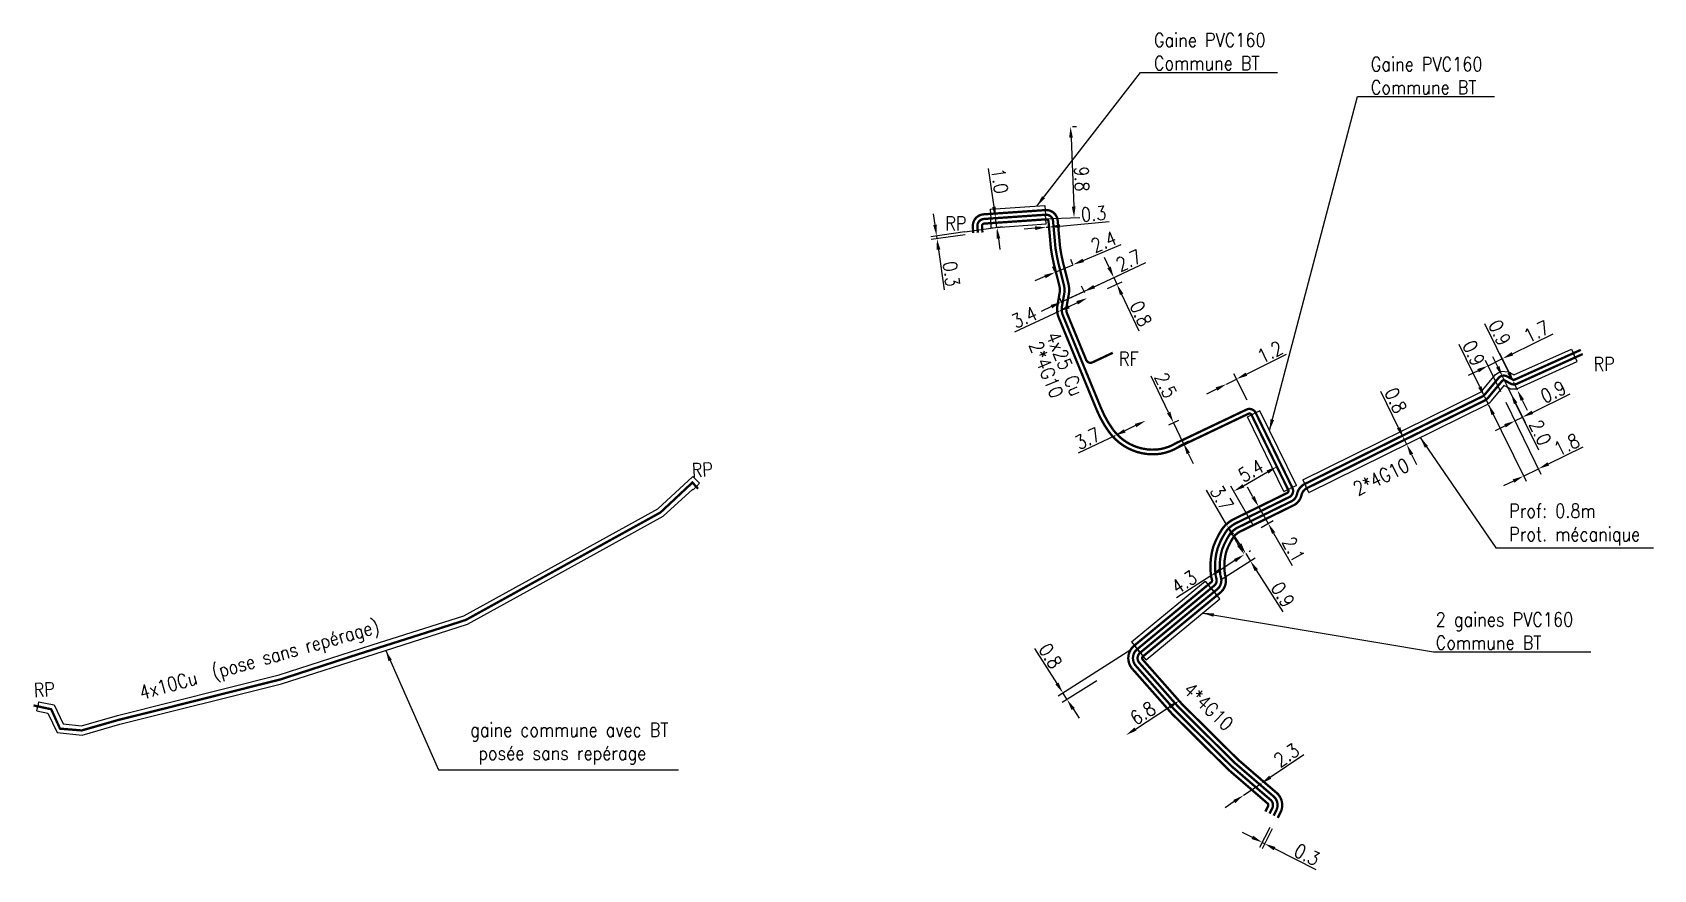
# Model space of a CAD drawing. Header units: millimetres. Extents: x 112999 to 114032, y 122200 to 123000.
# Drawn here: x 113360.3 to 113535.5, y 122307.1 to 122397.6 of the extents above; entities that cross this region are included whole.
import ezdxf
from ezdxf.enums import TextEntityAlignment as Align

# ---------------------------------------------------------------- set-up
doc = ezdxf.new("R2010")
doc.units = ezdxf.units.MM
doc.linetypes.add('E_ST_Cu', pattern=[2000, 1000, 1000])
doc.layers.get('DEFPOINTS').update_dxf_attribs({"linetype": 'CONTINUOUS'})
for name, color, linetype in [('E_100', 3, 'CONTINUOUS'), ('E_400', 7, 'CONTINUOUS'), ('E_420', 7, 'CONTINUOUS')]:
    doc.layers.add(name, color=color, linetype=linetype)
doc.styles.get("Standard").update_dxf_attribs({"font": 'romans.shx', "width": 0.85})
doc.dimstyles.get("Standard").update_dxf_attribs({"dimtxt": 1.5, "dimasz": 1.2, "dimexe": 0.625, "dimexo": 0.625, "dimgap": 0.25, "dimtad": 1, "dimdec": 1, "dimzin": 0, "dimdsep": 46, "dimtxsty": 'Standard', "dimcen": -0.5, "dimadec": 0, "dimazin": 0, "dimtfac": 1, "dimtdec": 1, "dimtmove": 0, "dimatfit": 3, "dimfxl": 1, "dimtolj": 1, "dimtzin": 0, "dimarcsym": 0})

# ---------------------------------------------------------------- blocks, each defined once
blk = doc.blocks.new('*D0')
at = {"layer": 'DEFPOINTS', "color": 0, "linetype": 'Continuous'}
for p in [(113493.11, 122316.44), (113493.11, 122316.44), (113491.2, 122315.16)]:
    blk.add_point(p, dxfattribs=at)
at = {"layer": 'E_100', "color": 0, "linetype": 'Continuous', "lineweight": -2}
for p, q in [((113494.1, 122317.12), (113497.72, 122319.56)), ((113491.2, 122315.16), (113493.11, 122316.44)), ((113490.21, 122314.48), (113489.21, 122313.81))]:
    blk.add_line(p, q, dxfattribs=at)
at = {"layer": 'E_100', "color": 0, "linetype": 'Continuous'}
for points in [[(113493.99, 122317.28), (113494.21, 122316.95), (113493.11, 122316.44)], [(113490.09, 122314.65), (113490.32, 122314.32), (113491.2, 122315.16)]]:
    blk.add_solid(points, dxfattribs=at)
at = {"layer": 'E_100', "color": 0, "linetype": 'Continuous', "insert": (113495.85, 122319.51), "char_height": 1.5, "attachment_point": 5, "rotation": 34.0619}
blk.add_mtext('\\A1;2.3', dxfattribs=at)
blk = doc.blocks.new('*D1')
at = {"layer": 'DEFPOINTS', "color": 0, "linetype": 'Continuous'}
for p in [(113484.23, 122325.36), (113484.23, 122325.36), (113478.52, 122321.67)]:
    blk.add_point(p, dxfattribs=at)
at = {"layer": 'E_100', "color": 0, "linetype": 'Continuous', "lineweight": -2}
blk.add_line((113479.53, 122322.32), (113483.22, 122324.71), dxfattribs=at)
at = {"layer": 'E_100', "color": 0, "linetype": 'Continuous'}
for points in [[(113483.11, 122324.88), (113483.33, 122324.55), (113484.23, 122325.36)], [(113479.42, 122322.49), (113479.64, 122322.16), (113478.52, 122321.67)]]:
    blk.add_solid(points, dxfattribs=at)
at = {"layer": 'E_100', "color": 0, "linetype": 'Continuous', "insert": (113480.32, 122324.03), "char_height": 1.5, "attachment_point": 5, "rotation": 32.9012}
blk.add_mtext('\\A1;6.8', dxfattribs=at)
blk = doc.blocks.new('*D2')
at = {"layer": 'DEFPOINTS', "color": 0, "linetype": 'Continuous'}
for p in [(113491.29, 122341.17), (113487.66, 122338.86), (113487.66, 122338.86)]:
    blk.add_point(p, dxfattribs=at)
at = {"layer": 'E_100', "color": 0, "linetype": 'Continuous', "lineweight": -2}
for p, q in [((113490.28, 122340.52), (113488.68, 122339.5)), ((113487.66, 122338.86), (113483.98, 122336.5))]:
    blk.add_line(p, q, dxfattribs=at)
at = {"layer": 'E_100', "color": 0, "linetype": 'Continuous'}
for points in [[(113490.17, 122340.69), (113490.38, 122340.35), (113491.29, 122341.17)], [(113488.57, 122339.67), (113488.78, 122339.33), (113487.66, 122338.86)]]:
    blk.add_solid(points, dxfattribs=at)
at = {"layer": 'E_100', "color": 0, "linetype": 'Continuous', "insert": (113484.78, 122338.2), "char_height": 1.5, "attachment_point": 5, "rotation": 32.5227}
blk.add_mtext('\\A1;4.3', dxfattribs=at)
blk = doc.blocks.new('*D3')
at = {"layer": 'DEFPOINTS', "color": 0, "linetype": 'Continuous'}
for p in [(113489.41, 122344.35), (113489.41, 122344.35), (113491.29, 122341.17)]:
    blk.add_point(p, dxfattribs=at)
at = {"layer": 'E_100', "color": 0, "linetype": 'Continuous', "lineweight": -2}
for p, q in [((113489.41, 122344.35), (113487.19, 122348.12)), ((113489.95, 122344.67), (113489.95, 122344.67)), ((113490.68, 122342.2), (113490.02, 122343.32)), ((113491.83, 122341.48), (113491.83, 122341.48))]:
    blk.add_line(p, q, dxfattribs=at)
at = {"layer": 'E_100', "color": 0, "linetype": 'Continuous'}
for points in [[(113490.19, 122343.42), (113489.85, 122343.22), (113489.41, 122344.35)], [(113490.85, 122342.3), (113490.51, 122342.1), (113491.29, 122341.17)]]:
    blk.add_solid(points, dxfattribs=at)
at = {"layer": 'E_100', "color": 0, "linetype": 'Continuous', "insert": (113488.86, 122347.26), "char_height": 1.5, "attachment_point": 5, "rotation": 300.5297}
blk.add_mtext('\\A1;3.7', dxfattribs=at)
blk = doc.blocks.new('*D4')
at = {"layer": 'DEFPOINTS', "color": 0, "linetype": 'Continuous'}
for p in [(113491.52, 122345.61), (113492.83, 122346.35), (113492.56, 122343.79)]:
    blk.add_point(p, dxfattribs=at)
at = {"layer": 'E_100', "color": 0, "linetype": 'Continuous', "lineweight": -2}
for p, q in [((113492.23, 122347.39), (113491.64, 122348.44)), ((113492.83, 122346.35), (113493.87, 122344.53)), ((113493.11, 122344.09), (113494.41, 122344.84)), ((113494.46, 122343.49), (113496.45, 122340))]:
    blk.add_line(p, q, dxfattribs=at)
at = {"layer": 'E_100', "color": 0, "linetype": 'Continuous'}
for points in [[(113492.41, 122347.49), (113492.06, 122347.3), (113492.83, 122346.35)], [(113494.64, 122343.58), (113494.29, 122343.39), (113493.87, 122344.53)]]:
    blk.add_solid(points, dxfattribs=at)
at = {"layer": 'E_100', "color": 0, "linetype": 'Continuous', "insert": (113496.62, 122341.72), "char_height": 1.5, "attachment_point": 5, "rotation": 299.6996}
blk.add_mtext('\\A1;2.1', dxfattribs=at)
blk = doc.blocks.new('*D5')
at = {"layer": 'DEFPOINTS', "color": 0, "linetype": 'Continuous'}
for p in [(113494.32, 122312.24), (113494.59, 122312.11), (113493.23, 122310.08)]:
    blk.add_point(p, dxfattribs=at)
at = {"layer": 'E_100', "color": 0, "linetype": 'Continuous', "lineweight": -2}
for p, q in [((113492.16, 122310.62), (113491.08, 122311.16)), ((113494.04, 122311.69), (113492.94, 122309.52)), ((113494.31, 122311.55), (113493.21, 122309.38)), ((113493.23, 122310.08), (113493.49, 122309.94)), ((113494.56, 122309.4), (113499.03, 122307.14))]:
    blk.add_line(p, q, dxfattribs=at)
at = {"layer": 'E_100', "color": 0, "linetype": 'Continuous'}
for points in [[(113492.25, 122310.8), (113492.07, 122310.44), (113493.23, 122310.08)], [(113494.66, 122309.58), (113494.47, 122309.22), (113493.49, 122309.94)]]:
    blk.add_solid(points, dxfattribs=at)
at = {"layer": 'E_100', "color": 0, "linetype": 'Continuous', "insert": (113498.06, 122308.75), "char_height": 1.5, "attachment_point": 5, "rotation": 333.1662}
blk.add_mtext('\\A1;0.3', dxfattribs=at)
blk = doc.blocks.new('*D6')
at = {"layer": 'DEFPOINTS', "color": 0, "linetype": 'Continuous'}
for p in [(113482.55, 122354.91), (113483.64, 122352.66), (113484.72, 122353.18)]:
    blk.add_point(p, dxfattribs=at)
at = {"layer": 'E_100', "color": 0, "linetype": 'Continuous', "lineweight": -2}
for p, q in [((113483.11, 122356.51), (113481.21, 122360.45)), ((113483.12, 122355.18), (113484.2, 122355.7)), ((113484.72, 122353.18), (113483.63, 122355.43)), ((113484.21, 122352.93), (113485.28, 122353.45)), ((113485.24, 122352.1), (113485.77, 122351.02))]:
    blk.add_line(p, q, dxfattribs=at)
at = {"layer": 'E_100', "color": 0, "linetype": 'Continuous'}
for points in [[(113483.29, 122356.6), (113482.93, 122356.42), (113483.63, 122355.43)], [(113485.42, 122352.19), (113485.06, 122352.01), (113484.72, 122353.18)]]:
    blk.add_solid(points, dxfattribs=at)
at = {"layer": 'E_100', "color": 0, "linetype": 'Continuous', "insert": (113482.8, 122359.45), "char_height": 1.5, "attachment_point": 5, "rotation": 295.8109}
blk.add_mtext('\\A1;2.5', dxfattribs=at)
blk = doc.blocks.new('*D7')
at = {"layer": 'DEFPOINTS', "color": 0, "linetype": 'Continuous'}
for p in [(113480.62, 122355.62), (113477.29, 122354.01), (113477.29, 122354.01)]:
    blk.add_point(p, dxfattribs=at)
at = {"layer": 'E_100', "color": 0, "linetype": 'Continuous', "lineweight": -2}
for p, q in [((113479.54, 122355.1), (113478.37, 122354.53)), ((113477.29, 122354.01), (113473.35, 122352.11))]:
    blk.add_line(p, q, dxfattribs=at)
at = {"layer": 'E_100', "color": 0, "linetype": 'Continuous'}
for points in [[(113478.28, 122354.71), (113478.46, 122354.35), (113477.29, 122354.01)], [(113479.45, 122355.28), (113479.63, 122354.92), (113480.62, 122355.62)]]:
    blk.add_solid(points, dxfattribs=at)
at = {"layer": 'E_100', "color": 0, "linetype": 'Continuous', "insert": (113474.35, 122353.7), "char_height": 1.5, "attachment_point": 5, "rotation": 25.8037}
blk.add_mtext('\\A1;3.7', dxfattribs=at)
blk = doc.blocks.new('*D8')
at = {"layer": 'DEFPOINTS', "color": 0, "linetype": 'Continuous'}
for p in [(113474.31, 122368.87), (113471.23, 122367.44), (113471.23, 122367.44)]:
    blk.add_point(p, dxfattribs=at)
at = {"layer": 'E_100', "color": 0, "linetype": 'Continuous', "lineweight": -2}
for p, q in [((113473.23, 122368.37), (113472.32, 122367.94)), ((113471.23, 122367.44), (113466.46, 122365.21))]:
    blk.add_line(p, q, dxfattribs=at)
at = {"layer": 'E_100', "color": 0, "linetype": 'Continuous'}
for points in [[(113473.14, 122368.55), (113473.31, 122368.18), (113474.31, 122368.87)], [(113472.24, 122368.12), (113472.41, 122367.76), (113471.23, 122367.44)]]:
    blk.add_solid(points, dxfattribs=at)
at = {"layer": 'E_100', "color": 0, "linetype": 'Continuous', "insert": (113467.51, 122366.8), "char_height": 1.5, "attachment_point": 5, "rotation": 25.0024}
blk.add_mtext('\\A1;3.4', dxfattribs=at)
blk = doc.blocks.new('*D9')
at = {"layer": 'DEFPOINTS', "color": 0, "linetype": 'Continuous'}
for p in [(113471.53, 122368.46), (113474.31, 122368.87), (113471.87, 122367.73)]:
    blk.add_point(p, dxfattribs=at)
at = {"layer": 'E_100', "color": 0, "linetype": 'Continuous', "lineweight": -2}
for p, q in [((113475.06, 122370.1), (113480.66, 122372.72)), ((113474.05, 122369.44), (113473.71, 122370.16)), ((113471.6, 122368.3), (113471.27, 122369.02)), ((113471.53, 122368.46), (113473.98, 122369.6)), ((113470.44, 122367.95), (113469.35, 122367.44))]:
    blk.add_line(p, q, dxfattribs=at)
at = {"layer": 'E_100', "color": 0, "linetype": 'Continuous'}
for points in [[(113474.98, 122370.29), (113475.15, 122369.92), (113473.98, 122369.6)], [(113470.36, 122368.13), (113470.53, 122367.77), (113471.53, 122368.46)]]:
    blk.add_solid(points, dxfattribs=at)
at = {"layer": 'E_100', "color": 0, "linetype": 'Continuous', "insert": (113478.8, 122372.95), "char_height": 1.5, "attachment_point": 5, "rotation": 25.0024}
blk.add_mtext('\\A1;2.7', dxfattribs=at)
blk = doc.blocks.new('*D10')
at = {"layer": 'DEFPOINTS', "color": 0, "linetype": 'Continuous'}
for p in [(113469.88, 122376.53), (113470.18, 122376.55), (113470.18, 122376.55)]:
    blk.add_point(p, dxfattribs=at)
at = {"layer": 'E_100', "color": 0, "linetype": 'Continuous', "lineweight": -2}
for p, q in [((113471.37, 122376.66), (113476.67, 122377.13)), ((113468.69, 122376.42), (113467.49, 122376.32)), ((113469.88, 122376.53), (113470.18, 122376.55))]:
    blk.add_line(p, q, dxfattribs=at)
at = {"layer": 'E_100', "color": 0, "linetype": 'Continuous'}
for points in [[(113468.67, 122376.62), (113468.7, 122376.22), (113469.88, 122376.53)], [(113471.36, 122376.86), (113471.39, 122376.46), (113470.18, 122376.55)]]:
    blk.add_solid(points, dxfattribs=at)
at = {"layer": 'E_100', "color": 0, "linetype": 'Continuous', "insert": (113475, 122377.98), "char_height": 1.5, "attachment_point": 5, "rotation": 5.0599}
blk.add_mtext('\\A1;0.3', dxfattribs=at)
blk = doc.blocks.new('*D11')
at = {"layer": 'DEFPOINTS', "color": 0, "linetype": 'Continuous'}
for p in [(113489.37, 122359.59), (113490.79, 122356.73), (113491.86, 122357.27)]:
    blk.add_point(p, dxfattribs=at)
at = {"layer": 'E_100', "color": 0, "linetype": 'Continuous', "lineweight": -2}
for p, q in [((113491.52, 122360.66), (113495.86, 122362.82)), ((113489.37, 122359.59), (113490.44, 122360.12)), ((113491.59, 122357.83), (113490.16, 122360.68)), ((113488.29, 122359.05), (113487.22, 122358.51))]:
    blk.add_line(p, q, dxfattribs=at)
at = {"layer": 'E_100', "color": 0, "linetype": 'Continuous'}
for points in [[(113488.2, 122359.23), (113488.38, 122358.87), (113489.37, 122359.59)], [(113491.43, 122360.83), (113491.61, 122360.48), (113490.44, 122360.12)]]:
    blk.add_solid(points, dxfattribs=at)
at = {"layer": 'E_100', "color": 0, "linetype": 'Continuous', "insert": (113494.08, 122363.05), "char_height": 1.5, "attachment_point": 5, "rotation": 26.4825}
blk.add_mtext('\\A1;1.2', dxfattribs=at)
blk = doc.blocks.new('*D12')
at = {"layer": 'DEFPOINTS', "color": 0, "linetype": 'Continuous'}
for p in [(113494.85, 122350.68), (113497.26, 122346.46), (113492.56, 122343.79)]:
    blk.add_point(p, dxfattribs=at)
at = {"layer": 'E_100', "color": 0, "linetype": 'Continuous', "lineweight": -2}
for p, q in [((113491.2, 122348.6), (113493.81, 122350.09)), ((113492.26, 122344.33), (113489.85, 122348.55))]:
    blk.add_line(p, q, dxfattribs=at)
at = {"layer": 'E_100', "color": 0, "linetype": 'Continuous'}
for points in [[(113493.71, 122350.26), (113493.9, 122349.91), (113494.85, 122350.68)], [(113491.1, 122348.77), (113491.3, 122348.43), (113490.16, 122348.01)]]:
    blk.add_solid(points, dxfattribs=at)
at = {"layer": 'E_100', "color": 0, "linetype": 'Continuous', "insert": (113492.01, 122350.22), "char_height": 1.5, "attachment_point": 5, "rotation": 29.6996}
blk.add_mtext('\\A1;5.4', dxfattribs=at)
blk = doc.blocks.new('*D13')
at = {"layer": 'DEFPOINTS', "color": 0, "linetype": 'Continuous'}
for p in [(113458.07, 122375.29), (113461.71, 122376.1), (113461.75, 122375.81)]:
    blk.add_point(p, dxfattribs=at)
at = {"layer": 'E_100', "color": 0, "linetype": 'Continuous', "lineweight": -2}
for p, q in [((113457.87, 122376.78), (113457.7, 122377.97)), ((113461.09, 122376.02), (113457.41, 122375.5)), ((113461.13, 122375.72), (113457.45, 122375.2)), ((113458.03, 122375.59), (113458.07, 122375.29)), ((113458.24, 122374.1), (113458.85, 122369.77))]:
    blk.add_line(p, q, dxfattribs=at)
at = {"layer": 'E_100', "color": 0, "linetype": 'Continuous'}
for points in [[(113458.06, 122376.8), (113457.67, 122376.75), (113458.03, 122375.59)], [(113458.44, 122374.13), (113458.04, 122374.08), (113458.07, 122375.29)]]:
    blk.add_solid(points, dxfattribs=at)
at = {"layer": 'E_100', "color": 0, "linetype": 'Continuous', "insert": (113459.62, 122371.48), "char_height": 1.5, "attachment_point": 5, "rotation": 277.9805}
blk.add_mtext('\\A1;0.3', dxfattribs=at)
blk = doc.blocks.new('*D14')
at = {"layer": 'DEFPOINTS', "color": 0, "linetype": 'Continuous'}
for p in [(113520.41, 122359.74), (113520.41, 122359.74), (113520.81, 122358.93)]:
    blk.add_point(p, dxfattribs=at)
at = {"layer": 'E_100', "color": 0, "linetype": 'Continuous', "lineweight": -2}
for p, q in [((113519.88, 122360.82), (113517.3, 122366.09)), ((113520.81, 122358.93), (113520.41, 122359.74)), ((113521.34, 122357.85), (113521.86, 122356.78))]:
    blk.add_line(p, q, dxfattribs=at)
at = {"layer": 'E_100', "color": 0, "linetype": 'Continuous'}
for points in [[(113520.06, 122360.91), (113519.71, 122360.73), (113520.41, 122359.74)], [(113521.52, 122357.94), (113521.16, 122357.77), (113520.81, 122358.93)]]:
    blk.add_solid(points, dxfattribs=at)
at = {"layer": 'E_100', "color": 0, "linetype": 'Continuous', "insert": (113518.89, 122365.13), "char_height": 1.5, "attachment_point": 5, "rotation": 296.0998}
blk.add_mtext('\\A1;0.9', dxfattribs=at)
blk = doc.blocks.new('*D15')
at = {"layer": 'DEFPOINTS', "color": 0, "linetype": 'Continuous'}
for p in [(113519.21, 122360.38), (113519.21, 122360.38), (113520.09, 122358.58)]:
    blk.add_point(p, dxfattribs=at)
at = {"layer": 'E_100', "color": 0, "linetype": 'Continuous', "lineweight": -2}
for p, q in [((113518.68, 122361.45), (113518.15, 122362.53)), ((113519.21, 122360.38), (113520.09, 122358.58)), ((113520.62, 122357.5), (113523.07, 122352.49))]:
    blk.add_line(p, q, dxfattribs=at)
at = {"layer": 'E_100', "color": 0, "linetype": 'Continuous'}
for points in [[(113518.86, 122361.54), (113518.5, 122361.37), (113519.21, 122360.38)], [(113520.8, 122357.59), (113520.44, 122357.41), (113520.09, 122358.58)]]:
    blk.add_solid(points, dxfattribs=at)
at = {"layer": 'E_100', "color": 0, "linetype": 'Continuous', "insert": (113523.28, 122354.35), "char_height": 1.5, "attachment_point": 5, "rotation": 296.0998}
blk.add_mtext('\\A1;2.0', dxfattribs=at)
blk = doc.blocks.new('*D16')
at = {"layer": 'DEFPOINTS', "color": 0, "linetype": 'Continuous'}
for p in [(113517.27, 122358.2), (113517.27, 122358.2), (113517.67, 122357.39)]:
    blk.add_point(p, dxfattribs=at)
at = {"layer": 'E_100', "color": 0, "linetype": 'Continuous', "lineweight": -2}
for p, q in [((113516.74, 122359.28), (113514.5, 122363.86)), ((113517.67, 122357.39), (113517.27, 122358.2)), ((113518.19, 122356.31), (113518.72, 122355.24))]:
    blk.add_line(p, q, dxfattribs=at)
at = {"layer": 'E_100', "color": 0, "linetype": 'Continuous'}
for points in [[(113516.92, 122359.37), (113516.56, 122359.19), (113517.27, 122358.2)], [(113518.37, 122356.4), (113518.01, 122356.23), (113517.67, 122357.39)]]:
    blk.add_solid(points, dxfattribs=at)
at = {"layer": 'E_100', "color": 0, "linetype": 'Continuous', "insert": (113516.08, 122362.91), "char_height": 1.5, "attachment_point": 5, "rotation": 296.0998}
blk.add_mtext('\\A1;0.9', dxfattribs=at)
blk = doc.blocks.new('*D17')
at = {"layer": 'DEFPOINTS', "color": 0, "linetype": 'Continuous'}
for p in [(113508.49, 122353.79), (113508.49, 122353.79), (113508.84, 122353.07)]:
    blk.add_point(p, dxfattribs=at)
at = {"layer": 'E_100', "color": 0, "linetype": 'Continuous', "lineweight": -2}
for p, q in [((113507.97, 122354.87), (113506.06, 122358.8)), ((113508.84, 122353.07), (113508.49, 122353.79)), ((113509.37, 122351.99), (113509.89, 122350.91))]:
    blk.add_line(p, q, dxfattribs=at)
at = {"layer": 'E_100', "color": 0, "linetype": 'Continuous'}
for points in [[(113508.15, 122354.95), (113507.79, 122354.78), (113508.49, 122353.79)], [(113509.55, 122352.07), (113509.19, 122351.9), (113508.84, 122353.07)]]:
    blk.add_solid(points, dxfattribs=at)
at = {"layer": 'E_100', "color": 0, "linetype": 'Continuous', "insert": (113507.66, 122357.81), "char_height": 1.5, "attachment_point": 5, "rotation": 295.8592}
blk.add_mtext('\\A1;0.8', dxfattribs=at)
blk = doc.blocks.new('*D18')
at = {"layer": 'DEFPOINTS', "color": 0, "linetype": 'Continuous'}
for p in [(113464.4, 122377.53), (113464.44, 122377.54), (113460.47, 122375.93)]:
    blk.add_point(p, dxfattribs=at)
at = {"layer": 'E_100', "color": 0, "linetype": 'Continuous', "lineweight": -2}
for p, q in [((113464.24, 122378.72), (113463.65, 122382.87)), ((113463.82, 122377.45), (113463.79, 122377.45)), ((113464.55, 122376.5), (113464.4, 122377.53)), ((113461.09, 122376.02), (113465.17, 122376.59)), ((113464.72, 122375.32), (113464.88, 122374.13))]:
    blk.add_line(p, q, dxfattribs=at)
at = {"layer": 'E_100', "color": 0, "linetype": 'Continuous'}
for points in [[(113464.43, 122378.75), (113464.04, 122378.69), (113464.4, 122377.53)], [(113464.91, 122375.34), (113464.52, 122375.29), (113464.55, 122376.5)]]:
    blk.add_solid(points, dxfattribs=at)
at = {"layer": 'E_100', "color": 0, "linetype": 'Continuous', "insert": (113464.85, 122381.53), "char_height": 1.5, "attachment_point": 5, "rotation": 278.0095}
blk.add_mtext('\\A1;1.0', dxfattribs=at)
blk = doc.blocks.new('*D19')
at = {"layer": 'DEFPOINTS', "color": 0, "linetype": 'Continuous'}
for p in [(113472.11, 122387.38), (113468.91, 122377.41), (113472.89, 122377.57)]:
    blk.add_point(p, dxfattribs=at)
at = {"layer": 'E_100', "color": 0, "linetype": 'Continuous', "lineweight": -2}
for p, q in [((113472.56, 122386.19), (113472.85, 122378.76)), ((113472.73, 122387.4), (113473.14, 122387.42)), ((113469.53, 122377.44), (113473.52, 122377.59))]:
    blk.add_line(p, q, dxfattribs=at)
at = {"layer": 'E_100', "color": 0, "linetype": 'Continuous'}
for points in [[(113472.76, 122386.2), (113472.36, 122386.19), (113472.51, 122387.39)], [(113473.05, 122378.77), (113472.65, 122378.76), (113472.89, 122377.57)]]:
    blk.add_solid(points, dxfattribs=at)
at = {"layer": 'E_100', "color": 0, "linetype": 'Continuous', "insert": (113473.73, 122381.74), "char_height": 1.5, "attachment_point": 5, "rotation": 272.2091}
blk.add_mtext('\\A1;9.8', dxfattribs=at)
blk = doc.blocks.new('*D20')
at = {"layer": 'DEFPOINTS', "color": 0, "linetype": 'Continuous'}
for p in [(113473.01, 122371.93), (113470.85, 122371.66), (113471.06, 122371.18)]:
    blk.add_point(p, dxfattribs=at)
at = {"layer": 'E_100', "color": 0, "linetype": 'Continuous', "lineweight": -2}
for p, q in [((113473.88, 122372.95), (113477.97, 122374.67)), ((113470.81, 122371.75), (113470.61, 122372.24)), ((113470.85, 122371.66), (113472.78, 122372.48)), ((113472.77, 122372.51), (113472.54, 122373.05)), ((113469.74, 122371.2), (113468.64, 122370.73))]:
    blk.add_line(p, q, dxfattribs=at)
at = {"layer": 'E_100', "color": 0, "linetype": 'Continuous'}
for points in [[(113473.81, 122373.13), (113473.96, 122372.76), (113472.78, 122372.48)], [(113469.67, 122371.38), (113469.82, 122371.01), (113470.85, 122371.66)]]:
    blk.add_solid(points, dxfattribs=at)
at = {"layer": 'E_100', "color": 0, "linetype": 'Continuous', "insert": (113476.09, 122374.96), "char_height": 1.5, "attachment_point": 5, "rotation": 22.9189}
blk.add_mtext('\\A1;2.4', dxfattribs=at)
blk = doc.blocks.new('*D21')
at = {"layer": 'DEFPOINTS', "color": 0, "linetype": 'Continuous'}
for p in [(113477.18, 122371.1), (113471.56, 122368.48), (113475.95, 122369.64)]:
    blk.add_point(p, dxfattribs=at)
at = {"layer": 'E_100', "color": 0, "linetype": 'Continuous', "lineweight": -2}
for p, q in [((113476.67, 122372.19), (113476.17, 122373.27)), ((113472.13, 122368.74), (113477.75, 122371.36)), ((113476.52, 122369.9), (113478.09, 122370.63)), ((113477.18, 122371.1), (113477.52, 122370.37)), ((113478.03, 122369.28), (113479.88, 122365.32))]:
    blk.add_line(p, q, dxfattribs=at)
at = {"layer": 'E_100', "color": 0, "linetype": 'Continuous'}
for points in [[(113476.86, 122372.27), (113476.49, 122372.1), (113477.18, 122371.1)], [(113478.21, 122369.37), (113477.85, 122369.2), (113477.52, 122370.37)]]:
    blk.add_solid(points, dxfattribs=at)
at = {"layer": 'E_100', "color": 0, "linetype": 'Continuous', "insert": (113480.11, 122367.18), "char_height": 1.5, "attachment_point": 5, "rotation": 295.0024}
blk.add_mtext('\\A1;0.8', dxfattribs=at)
blk = doc.blocks.new('*D22')
at = {"layer": 'DEFPOINTS', "color": 0, "linetype": 'Continuous'}
for p in [(113479.54, 122331.19), (113471.69, 122326.22), (113475.88, 122327.87)]:
    blk.add_point(p, dxfattribs=at)
at = {"layer": 'E_100', "color": 0, "linetype": 'Continuous', "lineweight": -2}
for p, q in [((113471.05, 122327.23), (113468.65, 122331.01)), ((113479.01, 122330.86), (113471.16, 122325.88)), ((113475.35, 122327.54), (113471.61, 122325.17)), ((113472.14, 122325.5), (113471.69, 122326.22)), ((113472.78, 122324.49), (113473.43, 122323.48))]:
    blk.add_line(p, q, dxfattribs=at)
at = {"layer": 'E_100', "color": 0, "linetype": 'Continuous'}
for points in [[(113471.21, 122327.34), (113470.88, 122327.13), (113471.69, 122326.22)], [(113472.95, 122324.6), (113472.61, 122324.38), (113472.14, 122325.5)]]:
    blk.add_solid(points, dxfattribs=at)
at = {"layer": 'E_100', "color": 0, "linetype": 'Continuous', "insert": (113470.34, 122330.21), "char_height": 1.5, "attachment_point": 5, "rotation": 302.3568}
blk.add_mtext('\\A1;0.8', dxfattribs=at)
blk = doc.blocks.new('*D23')
at = {"layer": 'DEFPOINTS', "color": 0, "linetype": 'Continuous'}
for p in [(113491.29, 122341.17), (113491.94, 122340.49), (113488.27, 122338.15)]:
    blk.add_point(p, dxfattribs=at)
at = {"layer": 'E_100', "color": 0, "linetype": 'Continuous', "lineweight": -2}
for p, q in [((113490.8, 122342.28), (113490.16, 122343.29)), ((113488.8, 122338.49), (113492.47, 122340.82)), ((113491.45, 122341.27), (113491.94, 122340.49)), ((113491.82, 122341.5), (113491.97, 122341.6)), ((113492.59, 122339.48), (113495.45, 122334.99))]:
    blk.add_line(p, q, dxfattribs=at)
at = {"layer": 'E_100', "color": 0, "linetype": 'Continuous'}
for points in [[(113490.97, 122342.39), (113490.63, 122342.17), (113491.45, 122341.27)], [(113492.76, 122339.58), (113492.42, 122339.37), (113491.94, 122340.49)]]:
    blk.add_solid(points, dxfattribs=at)
at = {"layer": 'E_100', "color": 0, "linetype": 'Continuous', "insert": (113495.45, 122336.84), "char_height": 1.5, "attachment_point": 5, "rotation": 302.5227}
blk.add_mtext('\\A1;0.9', dxfattribs=at)
blk = doc.blocks.new('*D24')
at = {"layer": 'DEFPOINTS', "color": 0, "linetype": 'Continuous'}
for p in [(113519.19, 122362.33), (113520.29, 122360.09), (113519.28, 122358.18)]:
    blk.add_point(p, dxfattribs=at)
at = {"layer": 'E_100', "color": 0, "linetype": 'Continuous', "lineweight": -2}
for p, q in [((113520.27, 122362.86), (113524.66, 122365.01)), ((113519.01, 122358.75), (113517.35, 122362.12)), ((113517.63, 122361.56), (113519.19, 122362.33)), ((113520.01, 122360.65), (113518.92, 122362.89)), ((113516.55, 122361.03), (113515.47, 122360.51))]:
    blk.add_line(p, q, dxfattribs=at)
at = {"layer": 'E_100', "color": 0, "linetype": 'Continuous'}
for points in [[(113520.18, 122363.04), (113520.36, 122362.68), (113519.19, 122362.33)], [(113516.46, 122361.21), (113516.64, 122360.85), (113517.63, 122361.56)]]:
    blk.add_solid(points, dxfattribs=at)
at = {"layer": 'E_100', "color": 0, "linetype": 'Continuous', "insert": (113522.87, 122365.25), "char_height": 1.5, "attachment_point": 5, "rotation": 26.0998}
blk.add_mtext('\\A1;1.7', dxfattribs=at)
blk = doc.blocks.new('*D25')
at = {"layer": 'DEFPOINTS', "color": 0, "linetype": 'Continuous'}
for p in [(113519.4, 122359.99), (113519.28, 122358.18), (113521.35, 122356.01)]:
    blk.add_point(p, dxfattribs=at)
at = {"layer": 'E_100', "color": 0, "linetype": 'Continuous', "lineweight": -2}
for p, q in [((113519.68, 122359.42), (113521.63, 122355.45)), ((113522.43, 122356.53), (113526.5, 122358.53)), ((113519.56, 122357.62), (113520.82, 122355.05)), ((113520.54, 122355.61), (113521.35, 122356.01)), ((113519.47, 122355.08), (113518.39, 122354.55))]:
    blk.add_line(p, q, dxfattribs=at)
at = {"layer": 'E_100', "color": 0, "linetype": 'Continuous'}
for points in [[(113522.34, 122356.71), (113522.52, 122356.35), (113521.35, 122356.01)], [(113519.38, 122355.26), (113519.55, 122354.9), (113520.54, 122355.61)]]:
    blk.add_solid(points, dxfattribs=at)
at = {"layer": 'E_100', "color": 0, "linetype": 'Continuous', "insert": (113524.67, 122358.74), "char_height": 1.5, "attachment_point": 5, "rotation": 26.0998}
blk.add_mtext('\\A1;0.9', dxfattribs=at)
blk = doc.blocks.new('*D26')
at = {"layer": 'DEFPOINTS', "color": 0, "linetype": 'Continuous'}
for p in [(113517.42, 122357.9), (113519.28, 122358.18), (113521.46, 122349.64)]:
    blk.add_point(p, dxfattribs=at)
at = {"layer": 'E_100', "color": 0, "linetype": 'Continuous', "lineweight": -2}
for p, q in [((113517.69, 122357.34), (113521.74, 122349.08)), ((113519.56, 122357.62), (113523.35, 122349.87)), ((113524.16, 122350.96), (113527.92, 122352.8)), ((113520.39, 122349.11), (113519.31, 122348.59)), ((113521.46, 122349.64), (113523.08, 122350.43))]:
    blk.add_line(p, q, dxfattribs=at)
at = {"layer": 'E_100', "color": 0, "linetype": 'Continuous'}
for points in [[(113524.07, 122351.14), (113524.24, 122350.78), (113523.08, 122350.43)], [(113520.3, 122349.29), (113520.47, 122348.93), (113521.46, 122349.64)]]:
    blk.add_solid(points, dxfattribs=at)
at = {"layer": 'E_100', "color": 0, "linetype": 'Continuous', "insert": (113526.14, 122353.04), "char_height": 1.5, "attachment_point": 5, "rotation": 26.1}
blk.add_mtext('\\A1;1.8', dxfattribs=at)

msp = doc.modelspace()

# ---------------------------------------------------------------- linework, layer by layer
at = {"layer": 'E_100', "linetype": 'E_ST_Cu', "const_width": 0.25, "flags": 128}
for points in [[(113477.07, 122362.96), (113474.88, 122361.93, -0.427718), (113474.2, 122362.19), (113472.15, 122367.18, -0.142156), (113472.07, 122367.88), (113472.18, 122368.51), (113472.32, 122369.27, 0.105216), (113472.28, 122370.41), (113471.9, 122371.94, -0.031643), (113471.38, 122374.35), (113471.12, 122377.24, 0.408555), (113469.79, 122378.38), (113463.11, 122377.92, 0.412439), (113461.95, 122376.59), (113461.99, 122375.9)], [(113494.02, 122313.19), (113494.31, 122313.76, 0.344774), (113494.13, 122314.67), (113492.88, 122315.74), (113489.93, 122318.29), (113483.81, 122324.34), (113479.57, 122329.15, -0.424419), (113479.71, 122330.94), (113488.03, 122337.8, 0.293795), (113488.28, 122338.57), (113488.2, 122338.86, -0.108691), (113488.41, 122341.86, -0.057063), (113489.3, 122343.64, -0.129845), (113490.48, 122344.6), (113496.14, 122347.37, 0.414061), (113496.49, 122348.37), (113492.52, 122356.48, 0.410773), (113491.53, 122356.83), (113483.88, 122353.19, -0.11791), (113481.78, 122352.51, -0.259349), (113477.06, 122354.72, -0.058144), (113475.8, 122357), (113471.69, 122366.99, -0.142156), (113471.58, 122367.96), (113471.69, 122368.59), (113471.83, 122369.36, 0.105216), (113471.79, 122370.29), (113471.41, 122371.81, -0.031738), (113470.88, 122374.29), (113470.62, 122377.2, 0.408555), (113469.83, 122377.88), (113463.14, 122377.42, 0.412439), (113462.44, 122376.62), (113462.49, 122375.93)], [(113493.57, 122313.41), (113493.86, 122313.99, 0.344774), (113493.8, 122314.29), (113492.55, 122315.37), (113489.59, 122317.92), (113483.45, 122324), (113479.19, 122328.82, -0.424419), (113479.39, 122331.33), (113487.72, 122338.19, 0.293795), (113487.8, 122338.44), (113487.71, 122338.76, -0.110215), (113487.94, 122342.02, -0.057844), (113488.89, 122343.92, -0.130219), (113490.27, 122345.05), (113495.92, 122347.82, 0.414061), (113496.04, 122348.15), (113492.07, 122356.26, 0.41049), (113491.74, 122356.38), (113484.12, 122352.75, -0.11674), (113481.82, 122352.01, -0.259487), (113476.66, 122354.43, -0.058156), (113475.33, 122356.81), (113471.22, 122366.8, -0.142156), (113471.09, 122368.05), (113471.2, 122368.68), (113471.33, 122369.44, 0.105216), (113471.31, 122370.17), (113470.93, 122371.68, -0.031829), (113470.39, 122374.23), (113470.13, 122377.15, 0.408555), (113469.86, 122377.38), (113463.18, 122376.92, 0.412439), (113462.94, 122376.65), (113462.99, 122375.96)], [(113494.46, 122312.96), (113494.75, 122313.54, 0.344774), (113494.45, 122315.05), (113493.21, 122316.12), (113490.27, 122318.65), (113484.18, 122324.69), (113479.94, 122329.48, -0.424419), (113480.03, 122330.56), (113488.35, 122337.41, 0.293795), (113488.77, 122338.7), (113488.7, 122338.96, -0.106977), (113488.89, 122341.71, -0.056161), (113489.71, 122343.35, -0.129325), (113490.69, 122344.14), (113496.37, 122346.92, 0.251613), (113497, 122347.77, -0.215222), (113497.82, 122348.79), (113508.38, 122354.01), (113517.01, 122358.24, 0.105191), (113517.26, 122358.43), (113518.76, 122360.23, -0.354085), (113519.69, 122360.41), (113520.31, 122360.08, 0.231551), (113520.53, 122360.07), (113527.66, 122363.28)], [(113494.91, 122312.73), (113495.2, 122313.31, 0.344774), (113494.78, 122315.43), (113493.53, 122316.5), (113490.61, 122319.02), (113484.54, 122325.03), (113480.32, 122329.81, -0.424419), (113480.34, 122330.17), (113488.67, 122337.03, 0.293795), (113489.25, 122338.83), (113489.19, 122339.06, -0.105032), (113489.36, 122341.55, -0.055103), (113490.13, 122343.07, -0.128564), (113490.91, 122343.69), (113496.58, 122346.47, 0.245693), (113497.49, 122347.66, -0.209746), (113498.05, 122348.34), (113508.6, 122353.56), (113517.23, 122357.79, 0.105191), (113517.64, 122358.11), (113519.14, 122359.91, -0.354085), (113519.45, 122359.97), (113520.08, 122359.63, 0.231551), (113520.74, 122359.61), (113527.87, 122362.83)]]:
    msp.add_lwpolyline(points, format="xyb", dxfattribs=at)
msp.add_lwpolyline([(113360.43, 122324.87), (113362.34, 122324.46), (113363.29, 122322.36), (113365.64, 122322.17), (113369.62, 122323.31), (113374.8, 122324.59), (113387.11, 122327.68), (113395.1, 122330.27), (113403.93, 122333.07), (113407.14, 122334.1), (113415.27, 122338.59), (113428.18, 122345.71), (113431.64, 122348.95), (113432.25, 122348.28)], dxfattribs=at)
at = {"layer": 'E_400', "color": 7, "linetype": 'CONTINUOUS'}
for p, q in [((113463.81, 122378.47), (113469.72, 122378.87)), ((113469.72, 122378.87), (113469.79, 122377.88)), ((113463.81, 122378.47), (113463.88, 122377.47)), ((113463.94, 122376.47), (113463.88, 122377.47)), ((113469.86, 122376.88), (113469.79, 122377.88)), ((113463.94, 122376.47), (113469.86, 122376.88)), ((113491.62, 122356.04), (113492.3, 122356.37)), ((113495.57, 122347.98), (113491.62, 122356.04)), ((113492.97, 122356.7), (113492.3, 122356.37)), ((113496.92, 122348.64), (113492.97, 122356.7)), ((113427.89, 122346.12), (113431.69, 122349.59)), ((113431.69, 122349.59), (113432.42, 122348.88)), ((113428.48, 122345.3), (113431.67, 122348.22)), ((113431.67, 122348.22), (113431.72, 122348.17)), ((113431.72, 122348.17), (113432.07, 122348.52)), ((113432.42, 122348.88), (113432.07, 122348.52)), ((113495.57, 122347.98), (113496.24, 122348.31)), ((113496.92, 122348.64), (113496.24, 122348.31)), ((113415.03, 122339.02), (113427.89, 122346.12)), ((113415.51, 122338.15), (113428.48, 122345.3)), ((113406.94, 122334.56), (113415.03, 122339.02)), ((113407.33, 122333.64), (113415.51, 122338.15)), ((113479.09, 122331.73), (113487.07, 122338.3)), ((113479.73, 122330.96), (113487.7, 122337.53)), ((113480.05, 122330.57), (113488.02, 122337.14)), ((113487.07, 122338.3), (113487.54, 122337.72)), ((113488.02, 122337.14), (113487.54, 122337.72)), ((113487.7, 122337.53), (113488.18, 122336.95)), ((113488.66, 122336.37), (113488.18, 122336.95)), ((113480.68, 122329.8), (113488.66, 122336.37)), ((113397.03, 122331.41), (113406.94, 122334.56)), ((113397.34, 122330.45), (113407.33, 122333.64)), ((113386.97, 122328.16), (113397.03, 122331.41)), ((113479.09, 122331.73), (113479.57, 122331.15)), ((113387.24, 122327.2), (113397.34, 122330.45)), ((113480.05, 122330.57), (113479.57, 122331.15)), ((113479.73, 122330.96), (113480.2, 122330.38)), ((113480.68, 122329.8), (113480.2, 122330.38)), ((113369.49, 122323.8), (113386.97, 122328.16)), ((113369.75, 122322.83), (113387.24, 122327.2)), ((113360.78, 122324.28), (113360.88, 122324.77)), ((113360.98, 122325.26), (113360.88, 122324.77)), ((113360.98, 122325.26), (113362.66, 122324.92)), ((113362.66, 122324.92), (113363.63, 122322.87)), ((113360.78, 122324.28), (113361.97, 122324.04)), ((113361.97, 122324.04), (113362.97, 122321.93)), ((113363.63, 122322.87), (113365.6, 122322.66)), ((113365.6, 122322.66), (113369.49, 122323.8)), ((113365.69, 122321.65), (113369.75, 122322.83)), ((113362.97, 122321.93), (113365.69, 122321.65))]:
    msp.add_line(p, q, dxfattribs=at)
at = {"layer": 'E_420', "color": 7, "linetype": 'CONTINUOUS'}
for p, q in [((113520.43, 122360.57), (113526.65, 122363.37)), ((113526.65, 122363.37), (113526.96, 122362.69)), ((113520.73, 122359.06), (113527.26, 122362.01)), ((113527.26, 122362.01), (113526.96, 122362.69)), ((113516.88, 122358.76), (113518.43, 122360.61)), ((113518.01, 122357.77), (113519.43, 122359.47)), ((113518.43, 122360.61), (113519.02, 122360.99)), ((113519.02, 122360.99), (113519.84, 122360.89)), ((113519.43, 122359.47), (113519.38, 122359.44)), ((113519.38, 122359.44), (113519.38, 122359.44)), ((113519.38, 122359.44), (113519.62, 122359.31)), ((113519.84, 122360.89), (113520.32, 122360.64)), ((113520.32, 122360.64), (113520.44, 122360.57)), ((113520.44, 122360.57), (113520.43, 122360.57)), ((113497.6, 122349.24), (113516.76, 122358.67)), ((113516.76, 122358.67), (113516.88, 122358.76)), ((113516.88, 122358.76), (113516.88, 122358.76)), ((113517.88, 122357.63), (113518.01, 122357.77)), ((113519.62, 122359.31), (113520.05, 122359.08)), ((113520.05, 122359.08), (113520.73, 122359.06)), ((113498.26, 122347.89), (113517.53, 122357.38)), ((113517.53, 122357.38), (113517.88, 122357.63)), ((113497.6, 122349.24), (113497.93, 122348.56)), ((113498.26, 122347.89), (113497.93, 122348.56))]:
    msp.add_line(p, q, dxfattribs=at)

# ---------------------------------------------------------------- texts
at = {"layer": 'E_100', "linetype": 'Continuous', "width": 0.85}
for s, p in [('RP', (113458.97, 122376.18)), ('RF', (113477.74, 122361.57))]:
    msp.add_text(s, height=1.5, dxfattribs=at).set_placement(p)
for s, rotation, p in [('4x25 Cu', 292.3732, (113469.81, 122364.83)), ('2*4G10', 292.3732, (113467.98, 122363.83)), ('RP', 0.7605, (113529.05, 122360.98)), ('RP', 2.8566, (113431.6, 122349.52)), ('RP', 2.8566, (113360.48, 122325.77))]:
    msp.add_text(s, height=1.5, rotation=rotation, dxfattribs=at).set_placement(p)
for s, rotation, p in [('2*4G10', 26.0006, (113506.09, 122349.56)), ('4x10Cu  (pose sans repérage)', 15.7598, (113384.84, 122329.74)), ('4*4G10', 316.6487, (113487.43, 122324.75))]:
    msp.add_text(s, height=1.5, rotation=rotation, dxfattribs=at).set_placement(p, align=Align.MIDDLE)
at = {"layer": 'E_400', "linetype": 'Continuous', "char_height": 1.5}
for s, insert, attachment_point in [('Gaine PVC160\\PCommune BT', (113481.52, 122393.5), 7), ('Gaine PVC160\\PCommune BT', (113504.96, 122390.89), 7), ('2 gaines PVC160\\PCommune BT', (113511.98, 122330.9), 7), ('gaine commune avec BT\\P posée sans repérage', (113407.63, 122322.98), 1)]:
    msp.add_mtext(s, dxfattribs=dict(at, insert=insert, attachment_point=attachment_point))
at = {"layer": 'E_420', "linetype": 'Continuous', "insert": (113519.92, 122342.13), "char_height": 1.5, "attachment_point": 7}
msp.add_mtext('Prof: 0.8m\\PProt. mécanique', dxfattribs=at)

# ---------------------------------------------------------------- dimensions: what is measured, and where the dimension line sits
at = {"layer": 'E_100', "linetype": 'Continuous'}
for base, p1, p2, angle, picture, middle, dimtype in [((113472.89, 122377.57), (113472.11, 122387.38), (113468.91, 122377.41), 272.2091, '*D19', (113472.73, 122381.7), 160), ((113464.4, 122377.53), (113460.47, 122375.93), (113464.44, 122377.54), 278.0095, '*D18', (113463.86, 122381.39), 160), ((113470.18, 122376.55), (113469.88, 122376.53), (113470.18, 122376.55), 5.0599, '*D10', (113475.09, 122376.99), 161), ((113458.07, 122375.29), (113461.71, 122376.1), (113461.75, 122375.81), 277.9805, '*D13', (113458.63, 122371.34), 161), ((113471.53, 122368.46), (113474.31, 122368.87), (113471.87, 122367.73), 205.0024, '*D9', (113479.22, 122372.04), 161), ((113477.18, 122371.1), (113475.95, 122369.64), (113471.56, 122368.48), 295.0024, '*D21', (113479.21, 122366.76), 160), ((113471.23, 122367.44), (113474.31, 122368.87), (113471.23, 122367.44), 205.0024, '*D8', (113467.93, 122365.89), 161), ((113519.19, 122362.33), (113519.28, 122358.18), (113520.29, 122360.09), 26.0998, '*D24', (113523.31, 122364.35), 160), ((113520.41, 122359.74), (113520.81, 122358.93), (113520.41, 122359.74), 116.0998, '*D14', (113517.99, 122364.69), 161), ((113517.27, 122358.2), (113517.67, 122357.39), (113517.27, 122358.2), 116.0998, '*D16', (113515.18, 122362.47), 161), ((113519.21, 122360.38), (113520.09, 122358.58), (113519.21, 122360.38), 116.0998, '*D15', (113522.38, 122353.91), 161), ((113484.72, 122353.18), (113482.55, 122354.91), (113483.64, 122352.66), 295.8109, '*D6', (113481.9, 122359.02), 161), ((113508.49, 122353.79), (113508.84, 122353.07), (113508.49, 122353.79), 115.8592, '*D17', (113506.76, 122357.37), 161), ((113521.35, 122356.01), (113519.28, 122358.18), (113519.4, 122359.99), 26.0998, '*D25', (113525.11, 122357.85), 160), ((113521.46, 122349.64), (113519.28, 122358.18), (113517.42, 122357.9), 206.1, '*D26', (113526.58, 122352.15), 160), ((113477.29, 122354.01), (113480.62, 122355.62), (113477.29, 122354.01), 205.8037, '*D7', (113474.78, 122352.8), 161), ((113489.41, 122344.35), (113491.29, 122341.17), (113489.41, 122344.35), 120.5297, '*D3', (113487.99, 122346.75), 161), ((113491.94, 122340.49), (113491.29, 122341.17), (113488.27, 122338.15), 302.5227, '*D23', (113494.61, 122336.3), 160), ((113487.66, 122338.86), (113491.29, 122341.17), (113487.66, 122338.86), 212.5227, '*D2', (113485.31, 122337.36), 161), ((113471.69, 122326.22), (113475.88, 122327.87), (113479.54, 122331.19), 302.3568, '*D22', (113469.5, 122329.67), 160), ((113484.23, 122325.36), (113478.52, 122321.67), (113484.23, 122325.36), 32.9012, '*D1', (113480.87, 122323.19), 161), ((113493.11, 122316.44), (113491.2, 122315.16), (113493.11, 122316.44), 34.0619, '*D0', (113496.41, 122318.68), 161), ((113493.23, 122310.08), (113494.59, 122312.11), (113494.32, 122312.24), 153.1662, '*D5', (113497.61, 122307.86), 161)]:
    dim = msp.add_linear_dim(base=base, p1=p1, p2=p2, angle=angle, dimstyle='Standard', dxfattribs=at)
    dim.commit()
    dim.dimension.update_dxf_attribs({"geometry": picture, "text_midpoint": middle, "dimtype": dimtype})
dim = msp.add_linear_dim(base=(113470.85, 122371.66), p1=(113473.01, 122371.93), p2=(113471.06, 122371.18), angle=202.9189, text='2.4', dimstyle='Standard', dxfattribs=at)
dim.commit()
dim.dimension.update_dxf_attribs({"geometry": '*D20', "text_midpoint": (113476.48, 122374.04), "dimtype": 160})
for base, p1, p2, angle, picture, middle in [((113489.37, 122359.59), (113491.86, 122357.27), (113490.79, 122356.73), 206.4825, '*D11', (113494.53, 122362.16)), ((113494.85, 122350.68), (113492.56, 122343.79), (113497.26, 122346.46), 29.6996, '*D12', (113492.51, 122349.35)), ((113492.83, 122346.35), (113492.56, 122343.79), (113491.52, 122345.61), 119.6996, '*D4', (113495.75, 122341.22))]:
    dim = msp.add_linear_dim(base=base, p1=p1, p2=p2, angle=angle, dimstyle='Standard', override={"dimse2": 1}, dxfattribs=at)
    dim.commit()
    dim.dimension.update_dxf_attribs({"geometry": picture, "text_midpoint": middle, "dimtype": 161})

# ---------------------------------------------------------------- leaders
at = {"layer": 'E_400', "linetype": 'Continuous', "annotation_type": 0, "has_hookline": 1, "hookline_direction": 0}
for points, text_width in [([(113468.85, 122378.81), (113480.07, 122393.25), (113481.27, 122393.25)], 13.36), ([(113494.01, 122354.58), (113503.51, 122390.64), (113504.71, 122390.64)], 13.36), ([(113486.8, 122334.84), (113511.73, 122330.65)], 16.76)]:
    msp.add_leader(points, dimstyle='Standard', dxfattribs=dict(at, text_width=text_width))
at = {"layer": 'E_400', "linetype": 'Continuous', "annotation_type": 0, "has_hookline": 1, "hookline_direction": 0, "text_width": 24.47}
msp.add_leader([(113398.49, 122330.82), (113404.2, 122317.9), (113405.4, 122317.9)], dimstyle='Standard', override={"dimgap": 0.25, "dimtad": 1}, dxfattribs=at)
at = {"layer": 'E_420', "linetype": 'Continuous', "annotation_type": 0, "has_hookline": 1, "hookline_direction": 0, "text_width": 15.6}
msp.add_leader([(113510.29, 122353.81), (113518.47, 122341.88), (113519.67, 122341.88)], dimstyle='Standard', dxfattribs=at)

doc.saveas('drawing.dxf')
